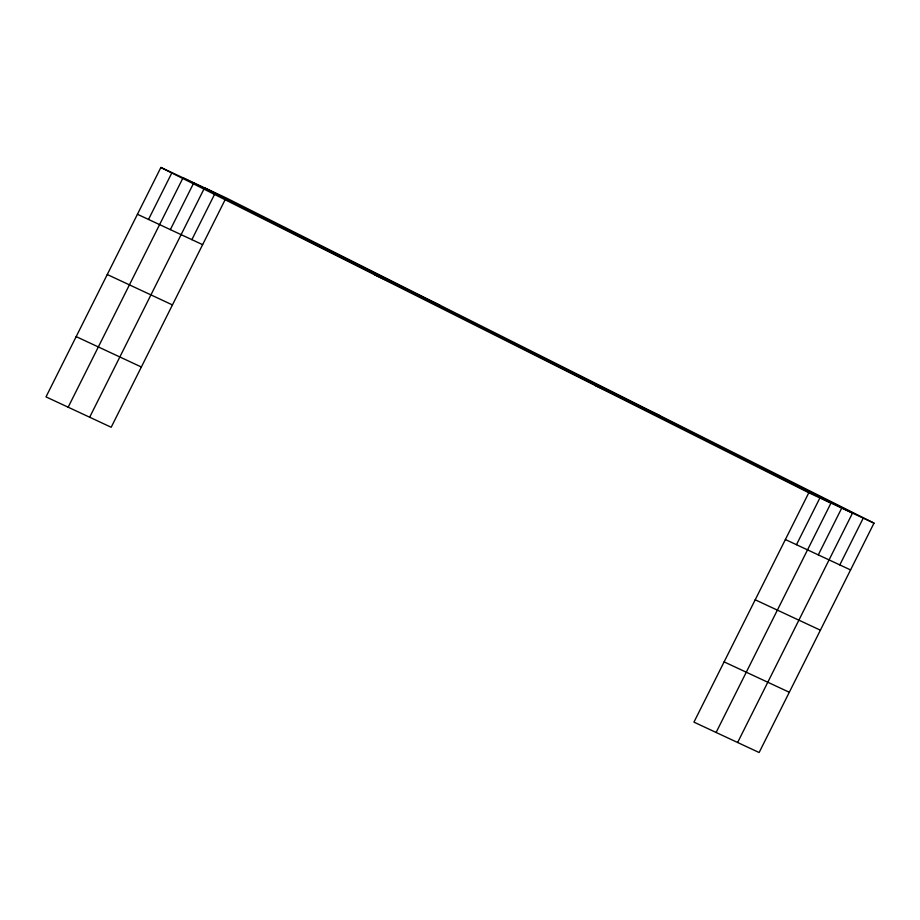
<?xml version="1.0" encoding="UTF-8"?>
<svg xmlns="http://www.w3.org/2000/svg" width="920" height="920" viewBox="0 0 920 920"><rect width="100%" height="100%" fill="white"/><g stroke="black" fill="none" stroke-linecap="round" stroke-linejoin="round"><path stroke-width="1.38" d="M874 523.123L808.818 492.74L693.944 722.131L759.126 752.525L874 523.123L226.055 197.869L160.873 167.474L46 396.876L111.182 427.259L225.423 199.134M148.523 219.443L171.959 172.638M68.16 407.203L183.034 177.813L830.978 503.067L716.105 732.469M170.349 229.62L193.786 182.827M89.665 417.231L204.55 187.841L852.495 513.096L737.621 742.497M191.866 239.648L215.303 192.855M796.467 544.709L819.904 497.904M818.294 554.886L841.731 508.081M839.81 564.914L863.247 518.109M374.693 274.815L439.875 305.198M594.998 385.399L660.181 415.794M137.436 214.279L202.618 244.662M785.381 539.534L850.563 569.928M107.26 274.528L172.442 304.922M755.205 599.794L820.387 630.188M76.176 336.616L141.358 367.011M724.12 661.882L789.303 692.265M160.873 167.474L808.818 492.74"/></g></svg>
